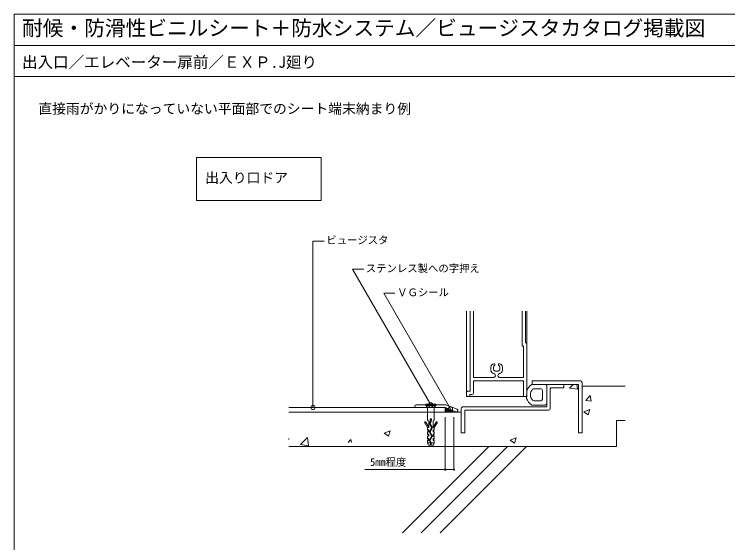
# Model space of a CAD drawing. Units: millimetres on the paper. Extents: x -413 to 415, y -286 to 287.
# Drawn here: x -413.2 to 0.3, y -19.3 to 286.8 of the extents above; entities that cross this region are included whole.
import ezdxf
from ezdxf.enums import TextEntityAlignment as Align

# ---------------------------------------------------------------- set-up
doc = ezdxf.new("R2010")
doc.units = ezdxf.units.MM
for name, color, linetype, lineweight in [('0-0_0', 7, 'Continuous', 9), ('0-1_WAKU', 7, 'Continuous', 18), ('0-3_KUTAI', 3, 'Continuous', 18), ('0-4_BOUSUI', 1, 'Continuous', 18), ('0-5_MOJI', 7, 'Continuous', 18), ('0-6_HATCH', 9, 'Continuous', 18), ('0-7_sunpo', 7, 'Continuous', 18), ('0-8_KANAMONO_SCREW', 4, 'Continuous', 18), ('0-9_KANAMONO', 4, 'Continuous', 18)]:
    doc.layers.add(name, color=color, linetype=linetype, lineweight=lineweight)
doc.styles.add('ＭＳ ゴシック', font='')
doc.styles.get('ＭＳ ゴシック').set_extended_font_data('MS Gothic')

# ---------------------------------------------------------------- blocks, each defined once
blk = doc.blocks.new('_Dot')
at = {"layer": '0-0_0'}
for p, q in [((-0.5, 0), (-1, 0)), ((0.25, 0), (-0.25, 0))]:
    blk.add_line(p, q, dxfattribs=at)
blk.add_circle((0, 0), 0.25, dxfattribs=at)

msp = doc.modelspace()

# ---------------------------------------------------------------- linework, layer by layer
at = {"layer": '0-0_0', "lineweight": 18}
msp.add_line((-413.215, 268.817), (414.785, 268.817), dxfattribs=at)
at = {"layer": '0-1_WAKU'}
for points in [[(414.785, 250.817), (-413.215, 250.817), (-413.215, 286.817), (414.785, 286.817)], [(-413.215, -286.183), (414.785, -286.183), (414.785, 286.817), (-413.215, 286.817)]]:
    msp.add_lwpolyline(points, close=True, dxfattribs=at)
at = {"layer": '0-3_KUTAI'}
for p, q in [((-84.12, 71.396), (-59.12, 71.396)), ((-154.12, 56.396), (-254.12, 56.396)), ((-64.12, 51.396), (-59.12, 51.396)), ((-64.12, 36.396), (-64.12, 51.396)), ((-64.12, 36.396), (-254.12, 36.396))]:
    msp.add_line(p, q, dxfattribs=at)
at = {"layer": '0-4_BOUSUI'}
msp.add_line((-254.12, 59.011), (-163.403, 59.011), dxfattribs=at)
msp.add_lwpolyline([(-163.403, 56.396), (-163.403, 59.011), (-158.403, 56.396)], close=True, dxfattribs=at)
at = {"layer": '0-5_MOJI'}
for p, q in [((-240.086, 59.011), (-240.086, 155.441)), ((-240.086, 155.441), (-233.594, 155.441)), ((-171.823, 60.511), (-217.18, 139.072)), ((-217.18, 139.072), (-210.688, 139.072)), ((-160.395, 58.193), (-199.053, 125.151)), ((-199.053, 125.151), (-192.561, 125.151))]:
    msp.add_line(p, q, dxfattribs=at)
msp.add_lwpolyline([(-307.562, 178.936), (-235.415, 178.936), (-235.415, 203.936), (-307.562, 203.936)], close=True, dxfattribs=at)
for centre in [(-240.086, 59.011), (-171.823, 60.511), (-160.395, 58.193)]:
    msp.add_circle(centre, 1.25, dxfattribs=at)
at = {"layer": '0-6_HATCH'}
for p, q in [((-91.333, 70.256), (-89.28, 72.396)), ((-86.814, 69.551), (-87.145, 72.396)), ((-91.329, 70.249), (-86.811, 69.549)), ((-81.925, 63.033), (-79.476, 65.952)), ((-81.924, 63.031), (-78.888, 62.766)), ((-78.874, 62.757), (-79.461, 65.941)), ((-163.403, 58.641), (-163.16, 58.884)), ((-161.158, 56.396), (-163.403, 58.641)), ((-163.403, 57.519), (-162.423, 58.499)), ((-163.403, 56.396), (-161.686, 58.113)), ((-160.035, 56.396), (-161.825, 58.186)), ((-162.28, 56.396), (-163.403, 57.519)), ((-162.28, 56.396), (-160.949, 57.728)), ((-161.158, 56.396), (-160.212, 57.342)), ((-160.035, 56.396), (-159.475, 56.957)), ((-158.913, 56.396), (-159.472, 56.955)), ((-158.913, 56.396), (-158.738, 56.571)), ((-83.171, 56.515), (-79.614, 57.881)), ((-83.167, 56.511), (-80.64, 54.806)), ((-80.639, 54.807), (-79.609, 57.876)), ((-198.86, 44.199), (-195.303, 45.565)), ((-196.328, 42.491), (-195.298, 45.56)), ((-247.245, 37.588), (-243.289, 41.712)), ((-242.727, 36.883), (-243.288, 41.708)), ((-198.857, 44.195), (-196.33, 42.49)), ((-125.854, 40.131), (-122.297, 41.496)), ((-123.322, 38.422), (-122.292, 41.492)), ((-254.009, 40.486), (-254.12, 41.087)), ((-254.12, 40.502), (-254.023, 40.493)), ((-247.242, 37.581), (-242.724, 36.881)), ((-219.684, 38.693), (-218.175, 40.492)), ((-217.83, 38.693), (-218.16, 40.482)), ((-125.851, 40.126), (-123.324, 38.422)), ((-188.179, -13.604), (-138.179, 36.396)), ((-177.304, -13.604), (-127.304, 36.396)), ((-166.429, -13.604), (-116.429, 36.396))]:
    msp.add_line(p, q, dxfattribs=at)
at = {"layer": '0-7_sunpo'}
for p, q in [((-163.403, 53.396), (-163.403, 23.054)), ((-158.403, 53.396), (-158.403, 23.054)), ((-210.007, 23.054), (-163.403, 23.054)), ((-161.903, 23.054), (-159.903, 23.054))]:
    msp.add_line(p, q, dxfattribs=at)
at = {"layer": '0-8_KANAMONO_SCREW'}
for p, q in [((-174.645, 60.078), (-168.845, 60.078)), ((-174.612, 60.511), (-168.878, 60.511)), ((-169.812, 59.111), (-173.678, 59.111)), ((-173.678, 47.344), (-175.333, 50.211)), ((-174.756, 50.544), (-173.012, 47.523)), ((-172.521, 50.064), (-171.953, 51.13)), ((-171.322, 47.376), (-172.521, 49.625)), ((-171.6, 50.941), (-172.168, 49.876)), ((-172.168, 49.813), (-170.969, 47.564)), ((-171.945, 51.161), (-171.945, 51.693)), ((-171.545, 51.693), (-171.545, 51.161)), ((-168.734, 50.544), (-170.478, 47.523)), ((-169.812, 47.344), (-168.157, 50.211)), ((-173.678, 46.011), (-173.345, 45.678)), ((-173.345, 44.844), (-173.345, 46.011)), ((-172.521, 45.064), (-171.322, 47.313)), ((-170.969, 47.125), (-172.168, 44.876)), ((-170.145, 44.844), (-170.145, 46.011)), ((-169.812, 46.011), (-170.145, 45.678)), ((-173.678, 43.511), (-173.345, 43.178)), ((-173.345, 42.344), (-173.345, 43.511)), ((-172.523, 40.06), (-171.322, 42.313)), ((-171.322, 42.376), (-172.521, 44.625)), ((-170.969, 42.125), (-172.17, 39.872)), ((-172.168, 44.813), (-170.969, 42.564)), ((-170.145, 42.344), (-170.145, 43.511)), ((-169.812, 43.511), (-170.145, 43.178)), ((-173.678, 41.011), (-173.345, 40.678)), ((-173.678, 38.511), (-171.969, 38.511)), ((-173.345, 39.844), (-173.345, 41.011)), ((-171.952, 38.478), (-172.529, 39.632)), ((-172.171, 39.81), (-171.594, 38.657)), ((-171.549, 38.511), (-169.812, 38.511)), ((-170.145, 39.844), (-170.145, 41.011)), ((-169.812, 41.011), (-170.145, 40.678))]:
    msp.add_line(p, q, dxfattribs=at)
for points in [[(-169.812, 51.444), (-169.812, 59.111), (-168.845, 60.078), (-168.845, 60.511), (-174.645, 60.511), (-174.645, 60.078), (-173.678, 59.111), (-173.678, 51.444), (-173.012, 51.311), (-173.012, 47.344), (-173.678, 47.344), (-173.678, 46.011), (-173.012, 46.011), (-173.012, 44.844), (-173.678, 44.844), (-173.678, 43.511), (-173.012, 43.511), (-173.012, 42.344), (-173.678, 42.344), (-173.678, 41.011), (-173.012, 41.011), (-173.012, 39.844), (-173.678, 39.844), (-173.678, 38.511), (-173.178, 37.178), (-171.945, 37.178), (-171.945, 38.448)], [(-174.612, 60.511), (-174.612, 60.911), (-168.878, 60.911), (-168.878, 60.511)], [(-171.545, 38.448), (-171.545, 37.178), (-170.312, 37.178), (-169.812, 38.511), (-169.812, 39.844), (-170.478, 39.844), (-170.478, 41.011), (-169.812, 41.011), (-169.812, 42.344), (-170.478, 42.344), (-170.478, 43.511), (-169.812, 43.511), (-169.812, 44.844), (-170.478, 44.844), (-170.478, 46.011), (-169.812, 46.011), (-169.812, 47.344), (-170.478, 47.344), (-170.478, 51.311), (-169.812, 51.444)]]:
    msp.add_lwpolyline(points, dxfattribs=at)
for centre, radius, start, end in [((-175.045, 50.378), 0.333, 30, 210), ((-172.109, 49.844), 0.467, 151.92751, 208.07249), ((-171.745, 52.078), 0.433, 297.48643, 242.51357), ((-172.109, 49.844), 0.0667, 151.92751, 208.07249), ((-172.012, 51.161), 0.0667, 331.92751, 360), ((-172.012, 51.161), 0.467, 331.92751, 0), ((-168.445, 50.378), 0.333, 330, 150), ((-171.381, 47.344), 0.0667, 331.92751, 28.07249), ((-171.381, 47.344), 0.467, 331.92751, 28.07249), ((-172.109, 44.844), 0.467, 151.92751, 208.07249), ((-172.109, 44.844), 0.0667, 151.92751, 208.07249), ((-171.381, 42.344), 0.0667, 331.92751, 28.07249), ((-171.381, 42.344), 0.467, 331.92751, 28.07249), ((-172.112, 39.84), 0.467, 151.92751, 206.56505), ((-172.112, 39.84), 0.0667, 151.92751, 206.56505), ((-172.012, 38.448), 0.0667, 360, 26.56505), ((-172.012, 38.448), 0.467, 360, 26.56505)]:
    msp.add_arc(centre, radius, start, end, dxfattribs=at)
at = {"layer": '0-9_KANAMONO'}
for p, q in [((-151.12, 114.865), (-151.12, 65.396)), ((-148.92, 68.396), (-148.92, 114.865)), ((-146.97, 76.396), (-146.97, 114.865)), ((-118.87, 94.946), (-118.87, 114.865)), ((-116.92, 96.396), (-116.92, 114.865)), ((-116.12, 114.865), (-116.12, 65.396)), ((-116.92, 96.396), (-116.62, 96.396)), ((-116.12, 66.396), (-116.12, 95.896)), ((-118.37, 94.446), (-118.07, 94.446)), ((-118.07, 76.396), (-118.07, 94.446)), ((-135.268, 84.396), (-135.22, 84.396)), ((-134.72, 83.433), (-134.72, 83.896)), ((-132.52, 83.896), (-132.52, 83.433)), ((-132.02, 84.396), (-131.972, 84.396)), ((-136.92, 80.596), (-136.92, 82.427)), ((-135.42, 81.096), (-135.42, 82.342)), ((-134.42, 80.096), (-132.82, 80.096)), ((-131.82, 82.342), (-131.82, 81.096)), ((-130.32, 82.427), (-130.32, 80.596)), ((-146.97, 76.396), (-135.37, 76.396)), ((-146.97, 74.446), (-118.07, 74.446)), ((-146.97, 67.446), (-146.97, 74.446)), ((-134.37, 77.396), (-134.37, 77.63)), ((-132.87, 77.396), (-132.87, 77.63)), ((-131.87, 76.396), (-118.07, 76.396)), ((-118.07, 65.896), (-118.07, 74.446)), ((-112.937, 72.396), (-105.62, 72.396)), ((-104.62, 71.396), (-104.62, 59.396)), ((-104.62, 61.396), (-104.62, 71.396)), ((-102.62, 70.396), (-102.62, 58.396)), ((-102.62, 70.396), (-94.62, 70.396)), ((-94.62, 72.396), (-94.62, 70.396)), ((-151.12, 66.396), (-151.12, 67.896)), ((-150.62, 68.396), (-148.92, 68.396)), ((-116.12, 68.995), (-116.12, 65.396)), ((-112.07, 69.896), (-108.12, 69.896)), ((-107.12, 63.896), (-107.12, 68.896)), ((-151.12, 65.396), (-116.12, 65.396)), ((-150.12, 65.396), (-149.17, 65.396)), ((-117.57, 65.396), (-117.12, 65.396)), ((-112.07, 62.896), (-108.12, 62.896)), ((-153.12, 59.396), (-104.62, 59.396)), ((-112.937, 60.396), (-105.62, 60.396)), ((-152.12, 57.396), (-103.62, 57.396)), ((-152.12, 57.396), (-152.12, 44.396))]:
    msp.add_line(p, q, dxfattribs=at)
for points in [[(-85.12, 74.396), (-113.12, 74.396), (-113.12, 72.396), (-86.12, 72.396), (-86.12, 44.396), (-84.12, 44.396), (-84.12, 73.396)], [(-149.17, 65.396), (-149.17, 66.446), (-147.97, 66.446)], [(-156.597, 57.959), (-163.12, 60.511), (-180.37, 60.511)], [(-180.37, 59.011), (-163.403, 59.011), (-157.143, 56.562)], [(-154.12, 58.396), (-154.12, 44.396), (-152.12, 44.396)]]:
    msp.add_lwpolyline(points, dxfattribs=at)
for centre, radius, start, end in [((-116.62, 95.896), 0.5, 0, 89.99998), ((-118.37, 94.946), 0.5, 179.99996, 270), ((-134.92, 82.427), 2, 100.032, 179.99996), ((-134.42, 82.342), 1, 114.62434, 179.99996), ((-135.22, 83.896), 0.5, 0, 89.99998), ((-134.92, 83.433), 0.2, 294.62432, 360), ((-132.02, 83.896), 0.5, 89.99998, 180.00002), ((-132.32, 83.433), 0.2, 179.99996, 245.37564), ((-132.82, 82.342), 1, 0, 65.37562), ((-132.32, 82.427), 2, 0.00006, 79.96802), ((-134.92, 80.596), 2, 179.99996, 261.37298), ((-134.42, 81.096), 1, 179.99996, 270), ((-135.37, 77.63), 1, 359.99999, 81.37302), ((-131.87, 77.63), 1, 98.62684, 180.00002), ((-132.82, 81.096), 1, 270.00002, 0.00006), ((-132.32, 80.596), 2, 278.62687, 0), ((-135.37, 77.396), 1, 270.00002, 0), ((-131.87, 77.396), 1, 179.99996, 270), ((-109.62, 66.396), 7, 123.55731, 158.21085), ((-112.937, 71.396), 1, 90, 123.55731), ((-105.62, 71.396), 1, 0, 90), ((-103.62, 71.396), 1, 89.99998, 180.00002), ((-85.12, 73.396), 1, 0, 89.99998), ((-150.62, 67.896), 0.5, 89.99998, 180.00002), ((-150.12, 66.396), 1, 180.00002, 270), ((-147.97, 67.446), 1, 270.00002, 0), ((-117.12, 66.396), 1, 270.00002, 0), ((-109.62, 66.396), 4.5, 134.41531, 225.58469), ((-112.07, 68.896), 1, 90, 134.41531), ((-108.12, 68.896), 1, 0, 90), ((-117.57, 65.896), 0.5, 180.00004, 270.00002), ((-114.882, 64.635), 1.454, 148.42273, 195.04348), ((-109.62, 66.396), 7, 197.78888, 236.44269), ((-112.07, 63.896), 1, 225.58469, 270), ((-108.12, 63.896), 1, 270, 0), ((-180.37, 59.761), 0.75, 90, 270), ((-156.87, 57.261), 0.75, 248.6372, 68.6372), ((-153.12, 58.396), 1, 89.99998, 180.00002), ((-112.937, 61.396), 1, 236.44269, 270), ((-105.62, 61.396), 1, 270, 0), ((-103.62, 58.396), 1, 270.00002, 0)]:
    msp.add_arc(centre, radius, start, end, dxfattribs=at)

# ---------------------------------------------------------------- block references
at = {"layer": '0-7_sunpo', "xscale": 1.5, "yscale": 1.5, "rotation": 180}
msp.add_blockref('_Dot', (-163.403, 23.054), dxfattribs=at)
at = {"layer": '0-7_sunpo', "xscale": 1.5, "yscale": 1.5}
msp.add_blockref('_Dot', (-158.403, 23.054), dxfattribs=at)

# ---------------------------------------------------------------- texts
at = {"layer": '0-1_WAKU', "style": 'ＭＳ ゴシック'}
for s, height, p in [('耐候・防滑性ビニルシート＋防水システム／ビュージスタカタログ掲載図', 8.798, (-408.715, 271.817)), ('出入口／エレベーター扉前／ＥＸＰ.J廻り', 6.598, (-408.715, 253.817))]:
    msp.add_text(s, height=height, dxfattribs=at).set_placement(p, align=Align.BOTTOM_LEFT)
at = {"layer": '0-5_MOJI', "style": 'ＭＳ ゴシック'}
for s, height, p in [('直接雨がかりになっていない平面部でのシート端末納まり例', 5.865, (-399.255, 227.436)), ('出入り口ドア', 5.865, (-302.562, 187.436)), ('ビュージスタ', 4.399, (-232.344, 152.441)), ('ステンレス製への字押え', 4.399, (-209.438, 136.072)), ('ＶＧシール', 4.399, (-191.311, 122.151))]:
    msp.add_text(s, height=height, dxfattribs=at).set_placement(p, align=Align.BOTTOM_LEFT)
at = {"layer": '0-7_sunpo', "style": 'ＭＳ ゴシック'}
msp.add_text('5mm程度', height=4.399, dxfattribs=at).set_placement((-206.988, 23.871), align=Align.BOTTOM_LEFT)

doc.saveas('drawing.dxf')
